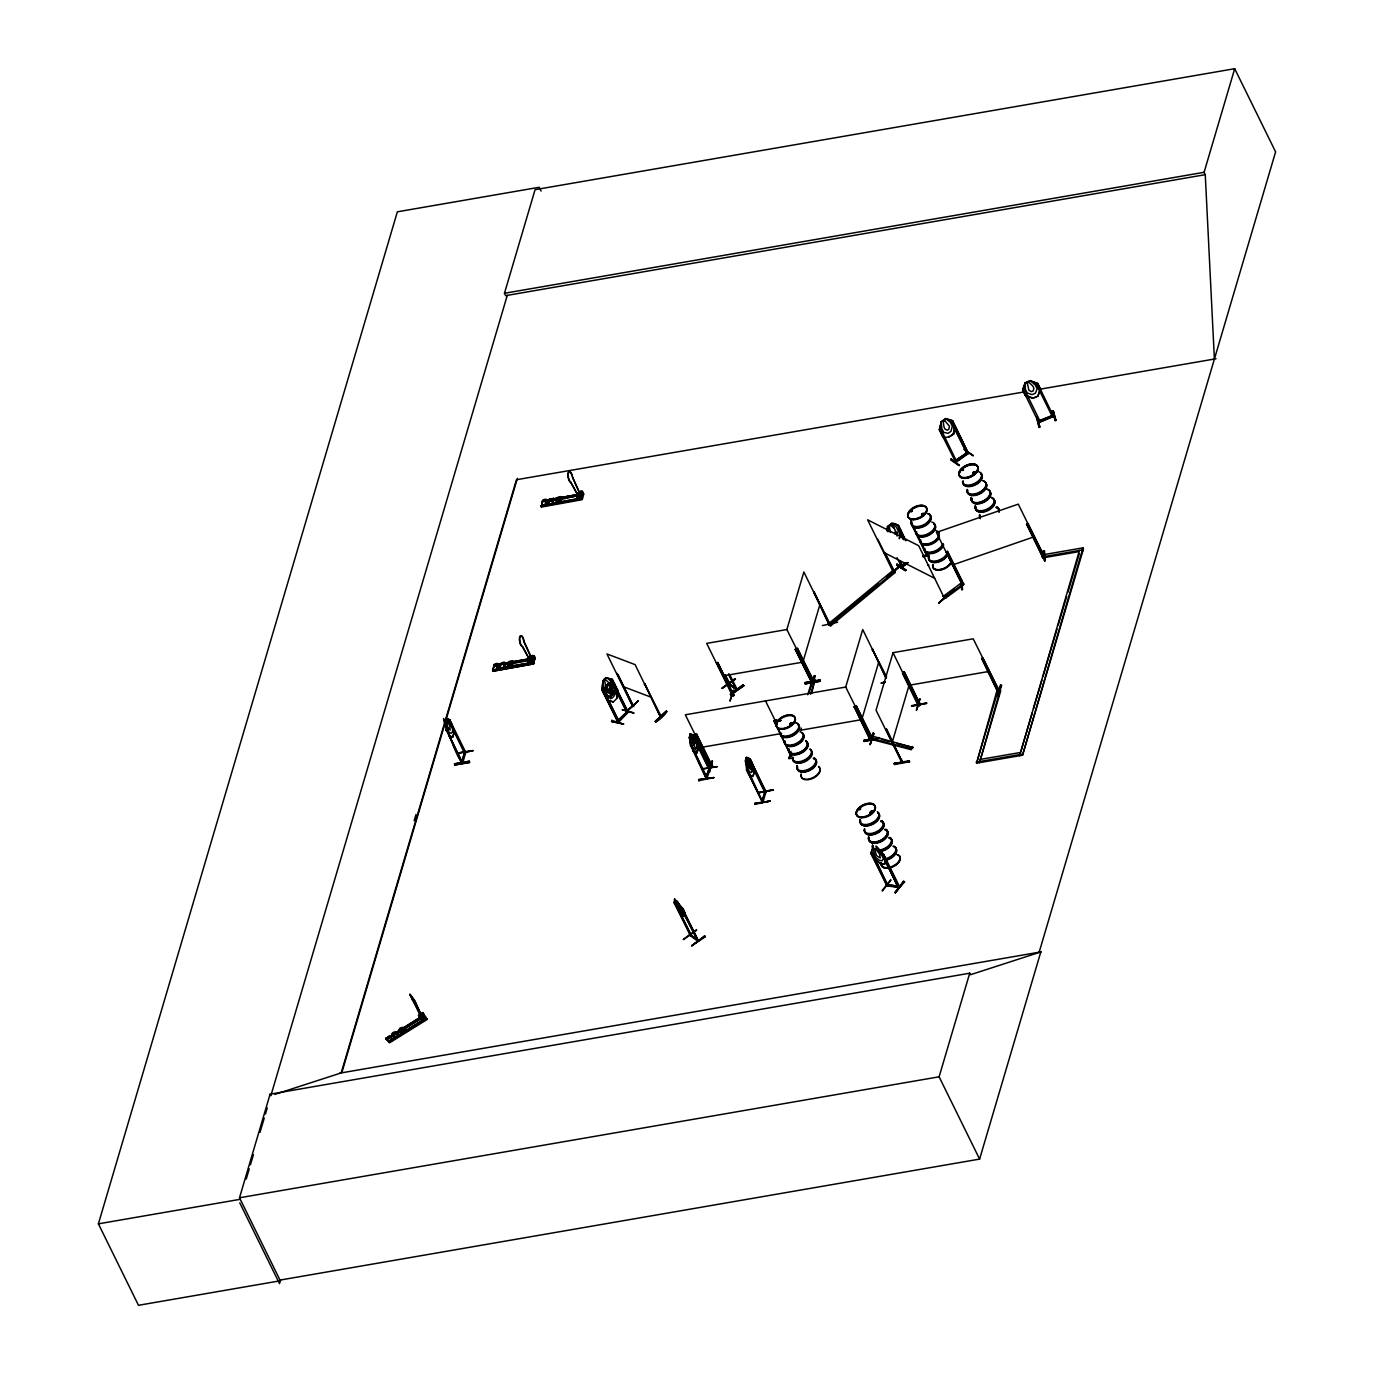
<?xml version="1.0" encoding="UTF-8"?>
<svg xmlns="http://www.w3.org/2000/svg" width="1374" height="1374" viewBox="0 0 1374 1374"><rect width="100%" height="100%" fill="white"/><g stroke="black" fill="none" stroke-linecap="round" stroke-linejoin="round"><path stroke-width="1.5" d="M461.956 763.102L464.567 751.252L464.223 752.454M449.092 735.313L462.66 762.999L465.769 752.402L449.642 719.701L452.286 724.905M1040.41 421.973L1024.334 389.237L1022.617 390.061L1025.124 382.779L1030.26 380.632L1037.868 383.672L1040.444 388.945M449.487 720.869L465.322 753.553L465.185 751.372M580.051 492.527L580.79 493.558L581.305 492.373M709.053 771.793L712.213 760.956L709.465 772.394M733.647 690.195L729.972 701.152L733.046 690.349M790.651 755.065L788.813 758.671L790.909 751.406M916.321 710.41L919.927 698.834L916.75 709.688M919.412 699.641L919.841 698.868L916.801 709.619M532.356 657.734C534.246 656.102 527.994 657.528 530.879 657.82M531.549 656.703L532.185 657.579L530.244 657.699M532.185 656.446L532.219 657.717M581.047 492.699L580.103 492.716L581.219 493.111M1037.044 417.301L1039.929 427.056L1039.088 427.417L1037.233 417.851M1039.088 427.383L1036.597 418.211M1039.74 427.005L1037.078 417.284M961.147 579.244L962.47 589.549L961.628 589.841L961.56 579.828L962.47 589.549M533.868 663.024L492.802 670.615L492.991 669.275L493.163 670.168M494.314 665.153L529.196 658.919M498.144 663.779C492.321 678.722 504.327 658.713 494.005 664.518L492.819 671.233L533.662 663.882C535.001 659.073 525.555 659.692 529.333 663.728M533.971 662.8L492.699 670.323L493.713 666.751M533.919 662.216L511.368 665.978M534.864 659.52L535.036 658.867M541.373 507.023L542.507 500.342C552.829 494.52 540.824 514.546 546.646 499.604M541.562 506.336L582.37 498.899C582.593 495.001 574.195 495.739 577.836 499.552L578.849 495.962M541.665 505.907L541.596 505.323M582.421 498.041L582.49 498.539M583.297 494.76L582.456 491.291L578.196 492.459L582.456 491.291M583.847 493.609L582.129 499.689L541.322 507.058L542.713 500.771L577.372 494.537M617.184 673.913L633.156 706.579L618.472 675.407M632.675 706.459L606.947 653.938L635.08 664.621L660.791 717.091L659.692 715.734L660.654 715.459M660.31 716.953L644.732 683.891L661.306 716.661L660.121 715.253M578.66 492.631L579.021 493.884L578.918 492.596M531.532 657.699L530.896 656.824M579.381 493.627L579.57 492.613M580.034 493.524L581.013 491.291L582.765 494.863M698.799 780.827L698.627 779.539L714.016 777.564L698.765 780.69M754.841 804.322L770.11 801.128L754.721 803.258L754.876 804.391M770.11 801.128L754.944 803.704L769.99 801.042M805.164 683.874L820.209 681.212L805.164 683.909L805.009 682.638L820.072 679.958L820.226 681.246M820.055 679.993L805.009 682.758L820.312 680.714M863.988 741.359L875.324 739.435M879.154 738.078L863.868 740.157L879.171 738.164L864.023 741.428M909.245 760.767L894.199 763.429L909.502 761.299M894.182 763.309L894.354 764.579L909.382 761.78M469.41 761.23L454.365 763.875L469.41 761.213L469.582 762.484L454.502 765.009L469.564 762.45M685.059 913.298C687.447 926.368 667.781 892.653 682.157 914.62C687.189 919.945 684.681 909.811 682.552 908.231M579.536 492.802C578.969 494.76 578.574 491.583 580.996 493.111M580.103 492.94L582.301 496.512L580.378 492.459M706.614 776.654L705.652 777.753L705.996 776.55M691.208 745.12L707.198 777.736L706.356 777.993M765.438 790.651L765.215 791.407M812.979 679.752L797.796 650.211M606.501 677.897L603.134 681.384L603.942 688.219L605.848 692.084L609.627 692.822L611.877 690.487L612.581 685.111C611.104 680.972 605.694 673.741 602.894 681.281L602.121 690.023L607.428 700.242L613.182 701.788M604.8 695.227L605.556 686.485L609.043 682.878L615.14 684.527L614.126 693.2L610.52 696.773C596.745 700.74 610.726 673.002 609.97 688.426L608.837 689.593L606.758 688.717L604.577 680.903L605.694 679.752L609.008 682.964M604.766 695.038L610.623 696.618L613.869 693.097L615.054 684.681L609.043 683.067L613.216 686.416L615.123 690.28L614.418 695.656L612.169 697.992L608.39 697.253L606.484 693.389L605.676 686.553M607.428 700.242L613.319 702.011L616.789 698.404L617.682 689.696M780.844 720.543L779.213 721.247L780.621 720.715M792.454 723.823L790.617 725.008L789.861 724.029M790.187 723.686L790.582 723.188M791.287 722.879L791.974 724.132M860.759 808.857L859.248 809.252M860.416 809.406L859.574 808.616L860.227 809.526M859.643 809.664L859.763 808.719M870.721 812.618L872.164 811.776L870.137 812.463M872.181 811.587L872.026 812.549M910.79 511.54L911.391 510.493L911.804 511.523M912.284 510.733C911.202 512.76 911.323 510.115 912.01 510.647M923.483 514.168L922.074 514.013M922.006 514.683L923.105 513.721L923.603 514.563M923.603 513.79L924.238 514.374M924.221 513.739L921.92 515.181M962.126 469.376L962.882 470.045M962.487 470.045L962.624 469.101L963.518 469.856M972.62 473.669L973.342 472.192M973.634 473.618L972.947 472.69M691.174 745.086L706.751 778.852L691.019 744.725M901.808 567.084L901.138 565.985M906.136 563.082L901.018 566.036L902.581 565.349M895.006 533.954L895.419 530.862M388.516 1041.681L426.472 1018.718M424.102 1016.125C419.723 1006.644 426.867 1021.741 424.429 1016.605M426.747 1019.01L425.356 1016.331L421.543 1018.701L422.368 1020.401M683.153 911.117L682.895 912.851L677.88 907.166L674.531 899.128L682.483 908.351L698.507 940.95L697.614 940.28M886.385 884.77C888.652 883.654 886.024 884.959 886.969 885.955L870.841 853.288L873.709 857.874L880.373 863.507L884.53 864.057L886.196 859.54M897.428 886.247C901.292 885.406 896.106 886.35 898.235 887.467L882.125 854.817L883.568 854.576M579.244 492.665L578.952 493.901M886.865 530.896L887.552 526.62L891.795 523.339L897.377 534.658M900.983 530.381L899.335 538.78L900.812 530.45M968.361 453.059L955.222 462.334L954.827 460.891L968.052 452.08L954.861 460.925M968.636 453.265L955.857 462.42L955.222 461.2M967.639 451.977L968.498 453.42L952.611 420.616L945.69 418.555L941.242 421.698L939.49 430.028L941.946 435.129C944.213 443.098 962.831 427.297 948.867 437.19M953.264 434.029L955.17 425.785L953.401 434.115M897.05 536.066L898.253 530.896L896.346 527.032L891.709 523.46L898.441 525.212L905.861 540.703M603.22 688.855L601.778 689.782L602.98 688.614M579.055 492.785L579.124 493.678M893.426 572.305L894.8 572.271L892.688 571.103L894.216 571.086L892.842 571.12L867.612 519.819L918.674 545.701L944.402 598.188M942.89 596.419L944.419 596.539L943.028 596.574M500.617 665.497L499.604 669.086L500.909 663.281C511.231 657.459 499.243 677.485 505.048 662.543M549.411 499.106L548.106 504.911L549.411 499.106L553.55 498.35L552.245 504.155L553.55 498.35M508.724 661.873L507.435 667.678L508.724 661.873C519.046 656.051 507.058 676.077 512.88 661.134M561.365 496.959C555.56 511.901 567.548 491.875 557.226 497.697L555.92 503.502L556.934 499.913L546.594 501.991M530.278 661.581L531.291 657.991L523.769 641.555A5.496 2.044 79.8 0 0 520.935 635.784A5.496 2.044 79.8 0 0 519.509 640.868A5.496 2.044 79.8 0 0 522.343 646.622L530.587 661.529L531.601 657.94L524.078 641.486A5.496 2.044 79.8 0 0 521.244 635.733A5.496 2.044 79.8 0 0 519.819 640.799A5.496 2.044 79.8 0 0 522.652 646.57L530.587 661.529M533.438 660.757L531.686 657.184C533.782 650.177 535.276 668.983 531.91 656.789M532.185 657.631L532.511 655.484M578.591 495.671L577.75 498.71L576.908 497.01M533.833 655.896L529.694 656.652L533.833 655.896L534.658 657.596L533.387 662.131L532.545 660.447M578.78 497.405L579.794 493.816L572.58 477.31L580.103 493.764L579.089 497.354L570.845 482.446A5.496 2.044 79.8 0 1 568.08 477.156A5.496 2.044 79.8 0 1 569.076 471.626A5.496 2.044 79.8 0 1 572.013 475.954M581.013 491.291L580.635 492.94M581.941 496.564L580.635 491.36M543.898 504.842L581.889 497.955L583.16 493.421L582.336 491.72M690.864 746.185L689.353 737.426L690.229 733.819L696.979 752.935L697.94 749.208L696.292 740.62M709.86 768.289L693.801 735.554C684.887 730.298 701.513 744.347 695.519 748.933L693.338 748.229L691.431 744.365L689.439 737.512L690.401 733.785M690.435 735.846L691.946 742.578L694.368 745.704L694.076 741.325L690.263 735.863M706.219 778.732L690.504 745.275M693.784 735.605L692.977 736.67M695.192 734.214L696.549 733.974L695.192 734.214L711.114 766.761M716.524 662.818L717.881 662.577L716.524 662.818L733.613 695.673L717.778 662.955M708.297 767.98L709.327 766.898L708.915 768.083M707.112 777.787L706.27 778.818L706.391 777.409M709.207 772.343L712.179 760.956M886.333 677.914L862.717 629.532L845.714 687.052L685.334 714.789L711.234 767.259C708.486 766.074 714.051 764.167 712.419 766.984L696.446 734.351M733.493 693.956L734.077 695.141L732.394 695.433M717.108 766.795L701.771 768.753M746.786 769.801C746.374 766.847 742.733 753.192 750.049 758.929C753.175 762.518 757.418 780.277 749.5 774.764M746.529 757.555L751.441 764.751L751.612 772.514L749.414 771.81L747.508 767.929L745.515 761.076L746.477 757.366M746.511 759.41L750.152 764.889L750.444 769.285L748.023 766.142L746.357 759.444M762.656 801.317L762.347 802.399L746.597 768.839M746.838 769.732L747.164 768.238L762.828 802.416L746.305 769.818M749.861 759.187L765.576 792.85L766.022 791.733L750.049 758.929M773.906 720.955L776.739 720.113L773.906 720.955L790.067 753.639L791.304 753.313M811.433 682.174L795.254 649.576L796.714 648.957M796.611 649.335L797.418 648.27L813.563 680.937M813.064 679.89L813.133 681.933L797.418 648.27M830.257 624.208L829.329 625.479L813.597 591.799L830.205 624.397L829.844 625.376L814.129 591.713M773.322 789.707L758.293 792.403M762.347 801.179C763.721 798.346 760.2 802.004 762.467 800.973M762.725 798.792L764.648 792.094L765.919 791.647M765.301 791.905L762.244 800.458M765.902 791.768L762.999 802.279M822.408 625.565L837.608 622.267M789.655 751.853L789.913 753.639L789.363 751.956M789.363 752.729L790.548 752.196M789.792 753.57L774.026 720.594M811.124 682.174L810.832 680.491L811.295 681.744M790.874 752.471L789.655 758.534M789.466 758.448L790.943 753.107M812.171 680.353L807.723 694.746M791.716 754.669L789.964 758.482L791.012 754.704M829.089 623.092L828.745 624.294M810.969 686.399L814.095 675.63L815.229 676.163M812.755 681.538L786.873 629.532L803.859 572.013L828.986 623.246M812.36 683.307L814.559 676.197M829.449 624.535L829.329 625.479L829.638 624.397M813.58 680.817L813.271 681.693M813.683 681.556L815.229 676.145M869.845 737.975L870.257 739.762L854.216 706.717L855.573 706.476L871.648 739.418L845.714 687.052M855.47 706.854L856.26 705.789L871.855 737.168L871.545 739.504M869.69 738.525L871.545 738.027L872.215 739.212L856.26 705.789M885.801 678L872.456 649.335L886.608 676.935M872.971 649.232L872.181 650.297M927.673 554.375L926.763 555.543L910.739 522.962L911.529 521.897A10.442 5.891 -26.2 0 0 924.17 525.263A10.442 5.891 -26.2 0 0 927.656 513.447M911.529 521.897L910.739 522.962M884.89 682.449L881.249 683.084L885.028 682.191M869.57 738.851L870.876 737.855M870 739.762L854.216 706.717M872.954 733.149L870.154 744.605L874.07 733.664L872.919 733.166L873.984 733.613M871.769 738.473L871.494 739.435L911.117 749.637L913.075 747.559L872.919 736.292L870.858 738.147M870.154 744.605L873.28 733.647M872.301 738.37L872.129 739.212M926.402 553.413L926.763 554.22M926.643 555.457L926.866 554.701M879.085 738.765L878.913 737.495M886.058 729.027L902.392 762.553L886.591 728.941M902.89 672.109L919.378 705.068L918.502 706.15L902.495 673.449L902.89 672.109L904.247 671.869L920.322 704.793L918.09 705.291M1000.564 684.956L1001.594 685.437L999.241 690.796L983.08 658.232L981.723 658.472L997.507 691.517L996.906 690.28L998.572 689.971L973.221 638.807L893.031 652.684L919.017 706.047L903.302 672.384M918.261 703.763L920.219 704.879L904.247 671.869M911.58 706.236L926.797 702.973L911.735 705.601M901.945 761.162L901.104 761.454L901.55 760.303M917.918 704.948L919.721 703.162L920.322 704.793M902.666 761.608L901.825 762.587L876.045 710.203L893.031 652.684M919.859 703.23L918.364 703.9M909.399 761.917L909.245 760.629M983.08 658.232L981.62 658.85M997.077 690.607L1000.255 689.731L1000.753 690.744L980.126 760.595L979.628 759.53L1019.731 752.608L1020.229 753.622M1000.839 685.454L999.379 690.847L998.228 690.143M997.369 695.673L1000.461 684.905M1001.491 685.368L998.4 696.137M280.571 1279.984L279.506 1283.642L239.763 1202.851M1214.393 359.043L1205.256 174.67L505.649 295.65L504.464 293.28L535.07 189.681L1234.694 68.7L1275.604 151.861L1039.173 952.199L1040.822 951.924L970.456 974.733L969.718 973.204L270.094 1094.185L239.505 1197.784L280.33 1280.774L138.482 1305.3L98.396 1223.839L397.361 211.819L539.209 187.276L541.081 191.072M246.255 1178.995L249.244 1168.845M250.446 1164.774L253.451 1154.624M260.047 1132.279L264.255 1118.058M265.457 1114.005L267.243 1107.908M507.281 295.376L270.85 1095.713L270.094 1094.185M414.141 820.742L415.961 814.576M341.903 1072.355L517.363 478.375M446.224 720.165L449.865 725.644L450.14 730.023L447.701 726.898L446.052 720.182M462.334 762.038L461.904 763.205L446.258 729.56L462.488 763.137C452.973 754.103 436.949 693.131 446.43 730.556M448.8 720.955L449.779 719.839L446.189 718.104M446.79 729.474L445.966 730.539M449.332 720.852L449.607 719.89C440.642 714.583 457.353 728.649 451.29 733.252L449.075 732.565L445.193 721.831M449.143 735.519L452.578 737.288L453.746 733.527L452.183 724.871M458.023 753.072L472.914 750.891L458.057 753.072M461.99 761.9L464.927 752.694M819.9 604.594L802.897 662.113L722.707 675.974M809.441 691.654L812.481 681.384M810.643 694.248L814.902 679.855L811.965 680.37M800.218 732.239L801.437 728.134M811.759 693.2L814.902 679.855M862.357 717.589L878.742 662.113M892.069 742.784L909.073 685.265L989.263 671.388M1078.642 551.695L1042.78 557.896L1042.265 556.882L1042.883 554.787L1082.987 547.848L1083.485 548.861L1022.531 755.219L976.588 763.154L997.163 689.868L998.658 689.559M976.588 763.154L997.833 691.259L981.723 658.472M1000.255 689.731L979.507 762.656M1042.78 557.896L1042.883 554.787M1079.449 550.459L1019.611 755.717M1020.813 751.63L1032.286 712.831M1033.488 708.744L1041.939 680.147M1043.141 676.06L1057.018 629.086M1058.22 624.998L1066.671 596.402M1067.873 592.314L1079.346 553.516M1022.531 755.219L1082.987 547.848M1205.256 174.67L1204.088 172.3L1234.694 68.7M280.004 1280.087L979.61 1159.106L939.112 1076.804L969.718 973.204M979.61 1159.106L1040.857 951.77L1039.208 952.062M1025.279 382.882L1022.634 390.164L1025.176 395.334L1032.784 398.374L1037.885 396.124L1040.255 388.962M1040.41 388.842L1037.92 396.227L1032.767 398.117L1025.33 395.214M872.748 848.136L870.961 852.842L887.175 885.491L899.747 887.123L883.705 854.473L876.938 848.823L872.645 848.256L871.116 852.911L872.284 853.065L870.841 853.288M872.782 848.393L875.221 856.947L879.48 860.382L882.245 860.759L883.534 858.063C866.17 833.726 883.379 852.911 886.367 859.609L884.581 864.332L880.27 863.628L873.589 857.891M682.38 908.317L674.668 899.025L674.067 902.718L690.607 935.883L691.397 935.522L689.971 935.385L697.958 941.31L697.7 940.348M698.439 940.846L690.761 934.955M728.289 683.015L729.56 683.307M724.888 675.166L729.68 684.819L728.752 684.286L729.714 683.634L735.502 688.666M736.601 688.614L729.268 683.96M1038.641 422.35L1022.754 389.701L1024.128 389.134M1053.016 415.36C1049.427 416.511 1054.425 413.78 1053.635 416.064L1038.933 422.179M708.52 767.224L709.723 769.028L708.881 769.32M709.173 768.409L706.167 776.894L709.327 768.169M761.969 800.286L763.051 802.158M901.327 760.561L902.134 760.234L901.722 761.419M792.111 723.961L792.386 722.947M792.609 723.961L792.145 722.844L790.514 723.136M912.319 510.991L911.014 511.076M922.212 513.601L921.937 514.511M923.74 514.391L923.706 513.429M973.513 471.986L973.41 472.416M974.87 472.965L974.029 471.883M975.368 472.965L974.458 471.9M870.24 812.395L870.807 811.399M870.103 813.064C872.713 814.816 872.954 809.028 871.837 812.721M872.662 812.378L872.421 811.364M461.647 761.007L462.935 761.986L462.111 762.278M611.808 720.405L623.607 724.098L611.602 721.522L623.607 724.098M579.897 492.562L579.948 493.541M531.394 656.738L531.446 657.717M706.906 778.611L712.556 761.625M829.948 625.222L829.054 623.195M812.652 680.594L810.54 680.989M902.46 762.364L886.316 729.903M632.727 706.408L633.706 706.047M633.603 706.15L617.081 673.38M962.006 584.517L963.706 583.916L962.092 584.895M1042.471 556.71L1044.051 556.522M951.443 421.578L952.577 420.839L951.083 421.32L967.382 454.262L953.831 427.159M906.153 570.141C887.243 559.871 902.323 564.92 905.449 570.674L896.621 565.143L905.432 570.657M690.006 935.247L689.971 933.805M728.89 684.321L736.808 690.195L728.907 673.93M735.296 688.477L736.601 689.267M617.218 721.178L618.815 720.56C642.414 697.202 608.648 728.443 618.489 720.457M617.51 721.402L618.3 722.501L601.778 689.782M602.173 689.885L618.094 722.587L619.262 721.487L617.922 720.302M626.407 711.595C630.099 714.171 625.239 710.616 627.386 710.65M1038.212 421.097L1039.671 420.427L1040.324 421.646M1039.62 420.891L1038.349 420.994M1052.862 414.845L1053.6 416.545L1037.61 383.483L1036.065 384.05L1037.696 383.793M950.98 458.796L959.344 465.494L951.151 459.448M959.121 465.528L950.636 459.895M580.635 492.527L579.296 493.644M874.517 849.252L875.994 849.321L879.515 853.907L880.27 857.994L876.492 855.624L874.62 849.132M882.125 854.817L883.808 854.439M890.541 880.013L882.16 890.524M882.383 891.022L891.022 880.081M888.016 886.024L872.438 852.945M886.814 884.203L887.947 886.127L887.741 884.461M897.651 886.282L899.438 887.57L898.544 886.402M898.029 887.381L882.417 854.422M904.624 881.988L903.594 881.215L895.247 892.86L904.573 881.919M894.989 892.207L903.697 881.284M895.247 892.86L903.92 881.73M910.996 510.784L911.065 511.832M962.59 470.423L963.38 469.719M779.367 720.371L780.398 720.629M789.964 723.909L791.956 722.861M790.479 723.926L791.716 723.291M961.577 583.28L962.951 583.177M1043.433 555.371L1041.921 555.869L1043.639 555.268M1042.643 556.659L1044.017 556.178M492.837 671.233L533.679 663.848M710.478 765.644L712.024 765.266M918.759 704.707L918.485 705.927M870.961 738.37L910.601 748.624L912.576 746.546M611.155 680.061L627.334 713.02M611.378 680.508L612.237 679.477L606.381 677.863L612.461 679.323L617.544 689.765L616.789 698.404M608.235 684.922L607.119 686.073L608.184 691.62L611.396 694.763L612.667 690.418L608.356 684.956M611.619 721.419L611.842 720.285M627.695 711.011L626.252 711.835M617.802 722.363L628.262 712.058L618.369 722.381M702.028 769.251L717.091 766.589M758.104 792.832L773.167 790.153M911.546 706.03L926.626 703.574M902.495 565.47L903.13 566.689L900.022 560.592M903.079 566.655L902.271 565.161M645.213 684.063L644.337 684.235M626.991 711.2L638.343 700.826L627.179 711.131M655.243 721.367L666.356 710.993C668.314 712.213 655.879 723.789 655.192 721.35L666.407 711.045M666.63 711.509L655.57 721.968M666.905 711.68L655.793 722.054M956.356 460.427L956.768 461.784L940.658 428.654L939.318 429.667L955.806 462.385M921.799 514.048L923.534 513.498M923.208 514.288L923.895 513.326M923.878 514.494L922.899 514.872M973.359 472.759L974.458 472.295M974.613 472.742L973.359 473.291M780.724 720.319L779.693 720.715M859.609 808.651L859.265 809.664M859.437 809.08L860.33 808.977M870.704 811.828L869.914 813.099M638.326 700.843L626.956 710.667L627.695 712.041L611.825 679.357L628.279 712.196M423.312 1014.51L422.591 1013.462M421.681 1015.489L421.062 1014.39M877.763 539.278L894.354 572.683M887.14 576.324L899.128 566.294L894.027 571.807M886.969 576.719L891.468 572.906M894.44 570.468L899.335 566.827L887.329 576.84M887.501 576.977L893.289 572.151L894.251 572.632M928.841 565.161L927.553 565.075M950.739 592.967L938.786 602.963L950.464 592.331M938.82 602.911L947.854 595.371M938.871 602.946L947.837 595.44M830.583 623.47L878.329 583.95M830.291 624.775L894.508 571.601L892.653 570.657L828.436 623.813L830.789 625.788L895.006 572.632L884.993 552.64M710.633 765.61L712.436 766.537M790.05 753.175L791.407 752.935M890.404 532.425L887.552 526.62L891.795 523.528M890.197 531.772L889.373 526.328L890.73 525.263L894.302 528.595M421.766 1014.682L423.158 1014.407L422.316 1013.102L418.486 1015.472L419.534 1017.602M891.795 523.339C901.859 522.893 896.432 532.459 903.783 539.656M896.638 565.212L896.999 564.01M901.138 566.019L905.827 562.893M901.756 567.05L903.285 566.432M901.722 567.222L907.888 562.481M896.999 557.638L901.894 567.496L908.197 562.67M943.629 596.076L960.666 583.366L962.298 584.482L945.123 597.106L943.406 596.041M947.425 594.478L954.295 589.429M943.646 596.951L945.621 598.137L962.796 585.513L946.136 551.884L947.51 551.386L963.741 584.259M674.634 899.283L675.424 902.873M675.853 900.623L681.161 909.88L676.008 900.52M677.399 901.069L698.044 941.276L681.212 908.094M696.429 929.734L683.239 939.404M683.565 939.576L696.67 930.267M690.487 935.076L697.202 939.438L697.185 940.829M697.46 940.091L697.271 939.181M704.57 935.883L691.723 945.776L705.257 936.776M722.003 688.271L735.245 678.653L722.123 687.945M722.312 688.46L735.451 679.168M730.195 694.059L743.282 684.716L730.487 694.677L744.038 685.712M743.952 685.609L730.916 694.986M952.577 420.839L945.69 418.727L941.327 421.766L939.318 429.667M944.642 420.496L943.217 421.509L943.972 426.902L945.089 429.186L947.476 430.199L948.919 429.186L949.4 426.146L944.556 420.427M939.61 429.873L940.503 428.825M964.514 450.122L973.221 455.687L964.308 449.435M973.204 455.67L964.187 449.453M902.203 567.325L901.619 566.14M888.068 886.093L871.992 853.443M973.221 472.381L975.523 472.416M974.853 473.498L972.655 473.498M922.383 513.412L921.576 514.323L922.504 515.027M923.603 514.735L922.555 515.181M412.492 1000.272L410.087 994.175L415.12 1001.199L422.883 1018.787L409.796 994.364L414.244 1000.238L422.883 1018.787M423.175 1013.377L423.776 1014.064M423.621 1013.325L422.196 1012.655M385.785 1038.538L389.392 1035.756L392.706 1039.242M391.951 1034.175C402.256 1043.536 385.184 1032.716 395.764 1031.805L399.061 1035.292M399.147 1029.71C409.452 1039.07 392.397 1028.25 402.96 1027.34L406.275 1030.826M420.684 1016.468L412.784 1000.1M421.56 1016.348L385.905 1038.847M421.715 1016.623L385.836 1038.881L386.901 1039.998L420.908 1018.89M389.769 1037.044L393.359 1034.828M400.521 1030.38L396.931 1032.595L420.41 1018.134M404.093 1028.147L420.204 1018.151M389.838 1037.112L393.565 1034.811M390.061 1037.336L420.564 1018.409M421.543 1018.701L425.356 1016.331M426.18 1018.031L388.43 1041.561L426.043 1018.031L427.177 1019.456L389.563 1042.797L388.876 1041.612M618.729 721.402L607.411 698.404M1039.74 420.891L1038.469 421.406M1040.324 422.076L1039.397 420.496M967.502 454.141L966.317 452.905M709.499 769.268L693.252 735.691L696.463 740.603M899.128 887.587L883.276 854.971M962.968 582.782L961.456 583.658L963.071 583.177M1043.862 556.178L1018.289 504.138L936.415 532.425L962.195 584.792L963.655 584.362M633.929 713.261L622.13 709.637L633.654 712.763M791.149 724.184L792.163 723.497M791.647 724.527L790.067 724.648M871.253 811.416L870.086 813.271M871.7 812.944L870.395 812.858M1030.26 380.632L1035.24 384.943L1037.147 388.808L1035.378 393.256L1032.063 394.647L1027.22 392.981L1025.313 389.1L1025.296 382.985L1030.277 380.89L1037.61 383.483M1027.271 382.968L1028.92 382.264L1032.784 385.974L1033.901 388.241L1033.196 390.955L1031.548 391.642L1028.937 390.319L1027.237 382.865M1055.266 420.53L1052.381 410.946M1053.308 411.204L1055.095 420.702L1055.936 420.358L1053.308 411.204L1055.885 420.289M1053.429 411.255L1052.244 410.929M1039.895 420.805L1051.934 415.755M1053.721 416.391L1039.053 422.591M956.098 460.118L956.682 461.303M1036.185 383.999L1052.536 416.992L1051.522 415.515M1026.601 524.078L1042.677 557.002L1026.601 524.078L1027.992 523.597L1044.188 556.127M947.51 551.386L946.136 551.884M1026.636 524.421L1027.992 523.597M1043.416 550.751L1044.601 551.129L1044.652 561.142L1043.45 550.751L1044.738 560.987M1043.433 554.993L1042.093 556.212M952.457 565.006L1034.313 536.719M736.138 689.027L736.722 690.229L728.46 674.256M274.869 1094.408L341.199 1072.905L516.435 479.732L1024.042 391.951M732.737 695.33L731.81 694.248L733.184 693.956M626.733 711.921L627.317 713.106L616.565 691.826M963.535 583.881L962.848 583.28M791.269 724.459L790.102 724.046M735.794 688.013L736.619 688.563M570.845 482.446L579.089 497.354M579.021 494.159L583.16 493.421M583.555 494.52L542.387 501.836L542.678 500.789L577.715 494.571M544.825 500.703L577.475 494.829M546.938 500.84L577.544 495.327M546.577 501.39L583.332 494.657M560.867 499.415L583.194 494.468M576.788 497.422L580.944 496.684M540.995 505.718L578.557 498.693M545.753 505.168L578.402 499.277M541.201 506.147L582.009 498.796M911.409 522.944L910.807 519.441L911.477 522.876M529.213 658.764L494.176 664.964L494.297 665.875L508.638 663.178M530.519 658.335L534.658 657.596M512.244 662.697L530.622 659.383M496.031 665.926L500.136 665.085M504.189 664.466L508.517 663.487M512.347 662.989L528.921 659.795M496.048 666.545L500.17 665.703M504.206 665.068L508.346 664.226M512.365 663.608L528.75 660.551M528.303 661.598L532.442 660.86M497.079 668.554L507.641 666.751L497.182 668.846M511.472 666.27L533.936 662.113M492.493 669.911L496.632 669.155M499.397 668.657L503.537 667.919M507.212 667.249L511.368 666.51M922.899 555.731L928.549 554.598M928.876 555.268L923.122 556.178L928.79 555.336M923.053 556.848L928.704 555.869M828.9 624.62L830.291 624.277L829.621 623.212M795.254 649.576L797.126 649.232M733.046 694.437C730.436 693.887 732.514 697.185 733.974 695.519L717.881 662.577M805.233 683.221L820.312 680.628M902.787 672.47L904.144 672.229M881.249 683.084L885.182 681.83M854.096 707.095L855.985 706.768M689.439 737.512L690.693 746.219M693.252 751.389C700.19 756.473 697.477 743.643 696.36 740.552M710.667 766.005L711.715 765.833M870.24 739.298L871.769 739.04M790.789 758.293L789.964 758.482M714.016 777.564L698.645 779.676M749.483 774.936L752.9 776.533L754.017 772.789L752.437 764.133M894.422 763.892L909.571 761.316M765.335 790.462L764.476 791.75M773.373 789.758L758.139 793.038M504.464 293.28L1204.088 172.3M1038.847 389.392L1216.042 358.751M1042.265 556.882L1082.369 549.943L1082.867 550.974M786.873 629.532L706.683 643.393L732.479 695.811M452.115 724.94L453.815 733.596L452.699 737.065M452.578 737.288L448.989 735.554M457.559 753.021L473.103 750.479M465.649 752.471L464.395 752.797L462.437 761.093M701.375 747.37L781.566 733.51M800.561 730.229L861.756 719.633M976.09 762.141L1022.033 754.189M339.55 1073.197L1040.822 951.924M239.505 1197.784L939.112 1076.804M98.396 1223.839L240.244 1199.313M791.098 724.596L790.17 723.84M872.009 811.278L871.082 811.295L872.335 811.313M1043.828 551.283L1044.652 561.142M535.328 657.82L533.954 655.484M886.883 885.869L899.3 887.552M962.384 470.44L962.315 469.221L962.058 470.355M919.361 704.862L918.742 703.78M871.751 737.065L864.83 724.356M881.352 739.367L889.287 741.41M897.222 743.454L913.075 747.559M602.894 681.281L602.001 689.988M622.989 686.536L651.121 697.202M690.091 934.646L689.387 934.2M728.855 683.548L729.371 684.784M729.542 683.84L736.378 689.198M746.322 757.383L750.049 759.101L765.799 792.592L764.974 792.901M690.229 733.819L693.973 735.365M693.252 751.235L696.979 752.935M972.964 473.171L973.754 473.532L972.809 473.652M921.92 515.387L921.696 514.134L921.662 515.267M422.642 1013.411L418.486 1015.472M894.68 572.237L893.804 571.859L894.663 572.288M883.637 552.4L934.715 578.299M812.515 681.985L811.931 680.645M901.773 762.553L901.104 761.316M893.152 571.67L895.006 572.632M828.934 624.844L830.789 625.788M465.683 752.351L464.738 753.622L452.578 728.615M887.449 526.551L888.016 531.755M898.321 525.366L905.552 540.514M897.17 564.662L905.981 570.038M681.607 907.355L697.855 940.366M962.796 585.513L960.666 583.366M674.067 902.718L675.235 902.941L691.362 935.591M705.274 936.793L704.501 935.78M691.294 935.471L674.531 902.168M945.69 418.555L950.413 422.368L952.319 426.249L950.98 431.316L948.112 433.36L943.715 432.329L941.808 428.448L941.242 421.698M951.203 459.294L959.344 465.494M422.728 1013.651L423.278 1014.218M385.579 1038.126L389.168 1042.351L426.679 1018.701L423.398 1015.077L419.585 1017.447L422.831 1021.088L421.801 1018.976M579.725 492.579L580.275 493.472M737.237 689.645L729.628 674.479M580.601 492.356L580.687 493.06M745.429 761.007L754.103 772.858M730.041 684.321L725.335 674.84M953.144 422.488L968.447 453.523M947.545 551.73L963.432 584.414M911.014 521.983L927.261 555.56L912.147 524.593M945.123 597.106L945.621 598.137M943.698 596.9L944.23 598.154M899.712 531.79L903.474 539.467M910.601 748.624L911.117 749.637M872.919 736.292L873.417 737.306M855.744 705.875L863.009 720.663M795.357 649.198L811.57 681.693M765.524 700.929L777.083 724.424M728.959 682.655L729.491 683.891M725.111 676.54L728.821 684.372M751.887 765.988L765.043 792.729M581.047 496.254L581.889 497.955M696.549 733.974L712.625 766.898M695.811 742.424L708.984 769.371M602.86 688.7L619.142 721.556M603.633 690.744L605.522 694.574M674.394 902.271L690.899 935.917M532.133 655.535L533.902 659.108M528.406 661.186L529.248 662.886M422.539 1012.449L424.961 1017.292M1053.137 415.188L1039.74 420.461M535.053 658.747L534.984 657.614L533.851 663.178L533.816 661.924M493.884 666.012L494.005 666.905M880.889 821.532A10.271 5.805 -26.2 0 1 878.621 832.489A10.271 5.805 -26.2 0 1 864.933 831.459M880.734 820.896A10.442 5.891 -26.2 0 1 877.247 832.713A10.442 5.891 -26.2 0 1 864.727 829.278M886.247 829.844A10.271 5.805 -26.2 0 1 879.961 841.317A10.271 5.805 -26.2 0 1 868.866 837.35M885.938 829.312A10.236 5.788 -26.2 0 1 879.686 840.733A10.236 5.788 -26.2 0 1 868.626 836.783M886.093 829.467A10.305 5.822 -26.2 0 1 879.807 840.991A10.305 5.822 -26.2 0 1 868.66 837.006M877.952 812.652A10.442 5.891 -26.2 0 1 871.58 824.314A10.442 5.891 -26.2 0 1 860.296 820.278M881.764 820.759A10.271 5.805 -26.2 0 1 876.715 831.648A10.271 5.805 -26.2 0 1 864.194 829.948M878.089 813.271A10.271 5.805 -26.2 0 1 871.82 824.744A10.271 5.805 -26.2 0 1 860.708 820.776M882.16 821.188A10.442 5.891 -26.2 0 1 875.788 832.833A10.442 5.891 -26.2 0 1 864.504 828.814M877.728 812.189A10.442 5.891 -26.2 0 1 871.356 823.85A10.442 5.891 -26.2 0 1 860.072 819.814M877.351 811.759A10.271 5.805 -26.2 0 1 871.082 823.232A10.271 5.805 -26.2 0 1 859.969 819.282M881.438 862.906A10.271 5.805 -26.2 0 0 893.753 866.29A10.271 5.805 -26.2 0 0 897.205 854.697A10.271 5.805 -26.2 0 1 893.753 866.29A10.271 5.805 -26.2 0 1 881.455 862.941M899.609 856.054A10.236 5.788 -26.2 0 1 891.056 866.839A10.236 5.788 -26.2 0 1 881.232 862.408M884.976 829.913A10.236 5.788 -26.2 0 1 882.709 840.836A10.236 5.788 -26.2 0 1 869.089 839.789M884.787 829.381A10.305 5.822 -26.2 0 1 881.335 841.06A10.305 5.822 -26.2 0 1 868.969 837.659M889.081 838.157A10.288 5.822 -26.2 0 1 890.575 845.869A10.288 5.822 -26.2 0 1 878.329 851.708M890.335 837.814A10.442 5.891 -26.2 0 1 889.425 845.783A10.442 5.891 -26.2 0 1 877.78 850.815M872.954 848.634A10.442 5.891 -26.2 0 1 872.679 845.439M889.957 837.384A10.271 5.805 -26.2 0 1 889.047 845.233A10.271 5.805 -26.2 0 1 877.591 850.18M872.833 848.033A10.271 5.805 -26.2 0 1 872.576 844.907M895.127 847.878A10.271 5.805 -26.2 0 1 894.989 854.851A10.271 5.805 -26.2 0 1 885.114 860.485M888.909 837.539A10.442 5.891 -26.2 0 1 891.073 844.443A10.442 5.891 -26.2 0 1 880.408 851.09M873.177 849.098A10.442 5.891 -26.2 0 1 872.902 845.903M893.34 846.521A10.442 5.891 -26.2 0 1 896.003 852.515A10.442 5.891 -26.2 0 1 887.364 859.42M893.117 846.058A10.442 5.891 -26.2 0 1 895.779 852.052A10.442 5.891 -26.2 0 1 887.123 858.956M894.388 846.367A10.288 5.822 -26.2 0 1 886.865 858.355M802.468 733.836A10.271 5.805 -26.2 0 1 796.199 745.309A10.271 5.805 -26.2 0 1 785.086 741.359M802.33 733.218A10.442 5.891 -26.2 0 1 795.958 744.88A10.442 5.891 -26.2 0 1 784.674 740.861M805.885 740.878A10.236 5.788 -26.2 0 1 800.853 751.733A10.236 5.788 -26.2 0 1 788.384 750.032M806.057 741.05A10.305 5.822 -26.2 0 1 800.973 751.99A10.305 5.822 -26.2 0 1 788.401 750.273M797.916 724.235A10.442 5.891 -26.2 0 1 792.764 735.296A10.442 5.891 -26.2 0 1 780.054 733.579M801.729 732.325A10.271 5.805 -26.2 0 1 796.662 743.231A10.271 5.805 -26.2 0 1 784.142 741.531M798.036 724.854A10.271 5.805 -26.2 0 1 791.768 736.327A10.271 5.805 -26.2 0 1 780.655 732.359M802.107 732.754A10.442 5.891 -26.2 0 1 796.972 743.832A10.442 5.891 -26.2 0 1 784.245 742.097M796.027 723.033A10.442 5.891 -26.2 0 1 793.725 734.163A10.442 5.891 -26.2 0 1 779.831 733.115M795.666 722.604A10.271 5.805 -26.2 0 1 793.399 733.579A10.271 5.805 -26.2 0 1 779.728 732.531M813.442 758.74A10.271 5.805 -26.2 0 1 810.007 770.367A10.271 5.805 -26.2 0 1 797.693 766.984M813.288 758.104A10.442 5.891 -26.2 0 1 809.801 769.921A10.442 5.891 -26.2 0 1 797.281 766.486M818.784 767.018A10.271 5.805 -26.2 0 1 812.515 778.491A10.271 5.805 -26.2 0 1 801.403 774.524M818.492 766.503A10.236 5.788 -26.2 0 1 812.24 777.942A10.236 5.788 -26.2 0 1 801.179 773.991M807.62 743.351A10.236 5.788 -26.2 0 1 799.05 754.12A10.236 5.788 -26.2 0 1 789.226 749.706M806.383 741.72A10.305 5.822 -26.2 0 1 800.097 753.244A10.305 5.822 -26.2 0 1 788.934 749.259M810.523 749.861A10.442 5.891 -26.2 0 1 804.151 761.522A10.442 5.891 -26.2 0 1 792.867 757.486M814.335 757.95A10.271 5.805 -26.2 0 1 808.067 769.44A10.271 5.805 -26.2 0 1 796.954 765.473M811.725 751.612A10.271 5.805 -26.2 0 1 803.137 762.433A10.271 5.805 -26.2 0 1 793.262 757.984M814.713 758.379A10.442 5.891 -26.2 0 1 808.341 770.041A10.442 5.891 -26.2 0 1 797.057 766.022M810.299 749.397A10.442 5.891 -26.2 0 1 803.927 761.059A10.442 5.891 -26.2 0 1 792.626 757.022M809.904 748.967A10.271 5.805 -26.2 0 1 804.855 759.856A10.271 5.805 -26.2 0 1 792.334 758.156M986.292 483.974A10.271 5.805 -26.2 0 1 977.704 494.795A10.271 5.805 -26.2 0 1 967.828 490.363M985.089 482.222A10.442 5.891 -26.2 0 1 978.717 493.884A10.442 5.891 -26.2 0 1 967.433 489.865M988.919 490.363A10.271 5.805 -26.2 0 1 982.633 501.836A10.271 5.805 -26.2 0 1 971.538 497.869M987.047 489.127A10.271 5.805 -26.2 0 1 983.612 500.754A10.271 5.805 -26.2 0 1 971.281 497.371M987.167 489.299A10.305 5.822 -26.2 0 1 983.715 500.978A10.305 5.822 -26.2 0 1 971.349 497.577M980.658 473.24A10.442 5.891 -26.2 0 1 974.286 484.902A10.442 5.891 -26.2 0 1 963.002 480.866M982.857 480.591A10.288 5.822 -26.2 0 1 980.589 491.583A10.288 5.822 -26.2 0 1 966.884 490.535M980.813 473.841A10.288 5.822 -26.2 0 1 974.527 485.348A10.288 5.822 -26.2 0 1 963.397 481.364M983.2 481.02A10.442 5.891 -26.2 0 1 979.714 492.837A10.442 5.891 -26.2 0 1 967.193 489.402M980.435 472.776A10.442 5.891 -26.2 0 1 975.3 483.854A10.442 5.891 -26.2 0 1 962.573 482.119M978.425 471.608A10.271 5.805 -26.2 0 1 976.158 482.583A10.271 5.805 -26.2 0 1 962.47 481.535M990.362 492.356A10.236 5.788 -26.2 0 1 981.809 503.142A10.236 5.788 -26.2 0 1 971.985 498.71M990.207 491.84A10.305 5.822 -26.2 0 1 981.586 502.712A10.305 5.822 -26.2 0 1 971.676 498.247M993.265 498.865A10.442 5.891 -26.2 0 1 986.893 510.527A10.442 5.891 -26.2 0 1 975.609 506.491M993.419 499.466A10.288 5.822 -26.2 0 1 987.133 510.973A10.288 5.822 -26.2 0 1 976.004 506.989M991.393 497.663A10.442 5.891 -26.2 0 1 987.906 509.479A10.442 5.891 -26.2 0 1 975.385 506.027M991.032 497.233A10.271 5.805 -26.2 0 1 987.597 508.861A10.271 5.805 -26.2 0 1 975.282 505.477M997.095 506.954A10.288 5.822 -26.2 0 1 998.434 511.231M979.937 517.62A10.288 5.822 -26.2 0 1 979.679 514.477M996.047 507.109A10.442 5.891 -26.2 0 1 999.053 512.193M980.297 518.668A10.442 5.891 -26.2 0 1 980.04 515.49M997.472 507.384A10.442 5.891 -26.2 0 1 998.829 511.729M980.074 518.204A10.442 5.891 -26.2 0 1 979.799 515.027M980.246 517.654A10.271 5.805 -26.2 0 1 980.435 515.989M996.202 507.745A10.271 5.805 -26.2 0 1 999.362 511.059M934.08 524.267A10.271 5.805 -26.2 0 1 927.811 535.74A10.271 5.805 -26.2 0 1 916.698 531.772M933.959 523.649A10.442 5.891 -26.2 0 1 928.807 534.709A10.442 5.891 -26.2 0 1 916.097 532.992M939.077 533.868A10.271 5.805 -26.2 0 1 930.026 543.245A10.271 5.805 -26.2 0 1 919.962 540.48M935.917 530.553A10.271 5.805 -26.2 0 1 938.614 532.408M927.879 513.91A10.442 5.891 -26.2 0 1 925.578 525.057A10.442 5.891 -26.2 0 1 911.666 523.992M931.727 522A10.288 5.822 -26.2 0 1 929.459 532.992A10.288 5.822 -26.2 0 1 915.754 531.961M929.683 515.25A10.288 5.822 -26.2 0 1 924.599 526.173A10.288 5.822 -26.2 0 1 912.061 524.473M933.719 523.185A10.442 5.891 -26.2 0 1 928.584 534.246A10.442 5.891 -26.2 0 1 915.874 532.528M928.91 513.756A10.271 5.805 -26.2 0 1 922.641 525.246A10.271 5.805 -26.2 0 1 911.529 521.278M948.026 554.151A10.271 5.805 -26.2 0 1 936.69 562.498A10.271 5.805 -26.2 0 1 929.305 557.397M947.923 553.619A10.442 5.891 -26.2 0 1 936.398 562.069A10.442 5.891 -26.2 0 1 928.91 556.899M951.753 561.708A10.271 5.805 -26.2 0 1 940.4 570.038A10.271 5.805 -26.2 0 1 933.032 564.954M951.443 561.193A10.236 5.788 -26.2 0 1 941.379 569.214A10.236 5.788 -26.2 0 1 932.62 566.088M939.49 536.891A10.236 5.788 -26.2 0 1 928.206 545.186A10.236 5.788 -26.2 0 1 920.855 540.119M951.632 561.382A10.305 5.822 -26.2 0 1 940.245 569.746A10.305 5.822 -26.2 0 1 932.843 564.628M943.509 544.619A10.442 5.891 -26.2 0 1 933.238 552.812A10.442 5.891 -26.2 0 1 924.29 549.617M947.287 552.657A10.271 5.805 -26.2 0 1 937.188 560.712A10.271 5.805 -26.2 0 1 928.377 557.569M943.612 545.169A10.271 5.805 -26.2 0 1 932.259 553.499A10.271 5.805 -26.2 0 1 924.891 548.398M947.699 553.155A10.442 5.891 -26.2 0 1 936.175 561.623A10.442 5.891 -26.2 0 1 928.669 556.436M943.268 544.156A10.442 5.891 -26.2 0 1 933.015 552.348A10.442 5.891 -26.2 0 1 924.049 549.153M942.873 543.657A10.271 5.805 -26.2 0 1 932.757 551.73A10.271 5.805 -26.2 0 1 923.946 548.587M571.155 482.394A5.496 2.044 79.8 0 1 568.321 476.623A5.496 2.044 79.8 0 1 569.746 471.557A5.496 2.044 79.8 0 1 572.58 477.31M611.55 686.279L611.533 691.62C617.476 691.878 615.123 697.185 611.293 692.994L610.468 698.851L610.365 692.857C604.508 692.771 607.068 687.361 610.606 691.431L610.571 686.811L611.55 686.279M927.57 554.478L927.295 555.439L927.622 554.564M888.033 884.822L897.909 886.144L888.033 884.822M704.793 936.329L691.74 945.724L704.793 936.329M861.275 817.015A10.271 5.805 -26.2 0 0 875.169 806.796A10.271 5.805 -26.2 0 0 860.399 806.504A10.271 5.805 -26.2 0 0 861.275 817.015M861.67 817.753A10.236 5.788 -26.2 0 0 875.513 807.603A10.236 5.788 -26.2 0 0 860.794 807.294A10.236 5.788 -26.2 0 0 861.67 817.753M861.395 817.341A10.305 5.822 -26.2 0 0 875.341 807.088A10.305 5.822 -26.2 0 0 860.519 806.796A10.305 5.822 -26.2 0 0 861.395 817.341M799.891 752.832A10.271 5.805 -26.2 0 0 806.16 741.359A10.271 5.805 -26.2 0 1 799.926 752.9A10.271 5.805 -26.2 0 1 788.813 748.933A10.271 5.805 -26.2 0 0 799.891 752.832M781.222 728.581A10.271 5.805 -26.2 0 0 795.117 718.379A10.271 5.805 -26.2 0 0 780.346 718.087A10.271 5.805 -26.2 0 0 781.222 728.581M781.617 729.336A10.236 5.788 -26.2 0 0 795.46 719.169A10.236 5.788 -26.2 0 0 780.741 718.877A10.236 5.788 -26.2 0 0 781.617 729.336M781.359 728.924A10.305 5.822 -26.2 0 0 795.306 718.688A10.305 5.822 -26.2 0 0 780.484 718.379A10.305 5.822 -26.2 0 0 781.359 728.924M963.981 477.585A10.271 5.805 -26.2 0 0 977.859 467.383A10.271 5.805 -26.2 0 0 963.088 467.091A10.271 5.805 -26.2 0 0 963.981 477.585M964.376 478.341A10.236 5.788 -26.2 0 0 978.202 468.173A10.253 5.788 -26.2 0 0 963.483 467.864A10.253 5.788 -26.2 0 0 964.359 478.341A10.253 5.788 -26.2 0 0 978.219 468.156A10.236 5.788 -26.2 0 0 963.5 467.881A10.236 5.788 -26.2 0 0 964.376 478.341M964.119 477.929A10.305 5.822 -26.2 0 0 978.065 467.692A10.305 5.822 -26.2 0 0 963.226 467.383A10.305 5.822 -26.2 0 0 964.119 477.929M929.047 544.173A10.271 5.805 -26.2 0 0 939.146 536.118A10.288 5.822 -26.2 0 1 929.064 544.241A10.288 5.822 -26.2 0 1 920.236 541.081A10.271 5.805 -26.2 0 0 929.047 544.173M938.889 532.975A10.271 5.805 -26.2 0 0 937.807 531.841A10.288 5.822 -26.2 0 1 938.923 533.009M912.851 519.011A10.271 5.805 -26.2 0 0 926.729 508.809A10.271 5.805 -26.2 0 0 911.958 508.5A10.271 5.805 -26.2 0 0 912.851 519.011M913.246 519.767A10.236 5.788 -26.2 0 0 927.072 509.599A10.236 5.788 -26.2 0 0 912.37 509.29A10.236 5.788 -26.2 0 0 913.246 519.767M912.971 519.338A10.305 5.822 -26.2 0 0 926.918 509.084A10.305 5.822 -26.2 0 0 912.096 508.792A10.305 5.822 -26.2 0 0 912.971 519.338M509.29 665.428A1.838 1.03 -26.2 0 0 511.746 663.59A1.838 1.03 -26.2 0 0 509.101 663.556A1.838 1.03 -26.2 0 0 509.29 665.428M509.119 665.085A1.838 1.03 -26.2 0 0 511.575 663.247A1.838 1.03 -26.2 0 0 508.93 663.23A1.838 1.03 -26.2 0 0 509.119 665.085M557.792 501.252A1.838 1.03 -26.2 0 0 560.249 499.415A1.838 1.03 -26.2 0 0 557.604 499.38A1.838 1.03 -26.2 0 0 557.792 501.252M557.621 500.909A1.838 1.03 -26.2 0 0 560.077 499.071A1.838 1.03 -26.2 0 0 557.432 499.037A1.838 1.03 -26.2 0 0 557.621 500.909M402.135 1031.496A1.838 1.03 -26.2 0 0 404.385 1029.538A1.838 1.03 -26.2 0 0 401.603 1029.761A1.838 1.03 -26.2 0 0 402.135 1031.496M401.964 1031.153A1.838 1.03 -26.2 0 0 404.231 1029.212A1.838 1.03 -26.2 0 0 401.431 1029.418A1.838 1.03 -26.2 0 0 401.964 1031.153"/></g></svg>
